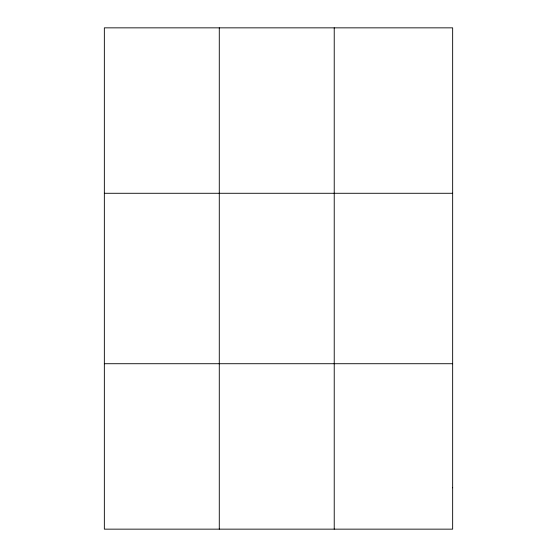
<?xml version="1.0" encoding="UTF-8"?>
<svg xmlns="http://www.w3.org/2000/svg" width="557" height="557" viewBox="0 0 557 557"><rect width="100%" height="100%" fill="white"/><g stroke="black" fill="none" stroke-linecap="round" stroke-linejoin="round"><path stroke-width="0.84" d="M219.284 27.85L219.284 529.15M334.228 27.85L334.228 529.15M104.347 193.279L452.653 193.279M104.347 363.721L452.653 363.721M452.653 487.793L452.653 529.15L104.347 529.15L104.347 27.85L452.653 27.85L452.653 487.793"/></g></svg>
